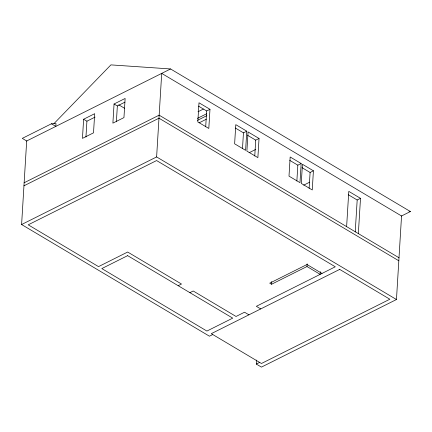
<?xml version="1.0" encoding="UTF-8"?>
<svg xmlns="http://www.w3.org/2000/svg" width="432" height="432" viewBox="0 0 432 432"><rect width="100%" height="100%" fill="white"/><g stroke="black" fill="none" stroke-linecap="round" stroke-linejoin="round"><path stroke-width="0.65" d="M212.765 334.541L209.444 336.199L21.6 224.527L26.681 140.983L170.559 68.958L410.4 211.545L401.355 216.07M83.624 119.232L82.453 138.38L93.517 132.84L94.689 113.692L83.624 119.232L86.918 121.187L95.072 117.104M85.952 137.036L86.918 121.187M114.059 103.993L112.887 123.142L123.952 117.601L125.123 98.453L114.059 103.993L117.353 105.953L124.924 102.163M116.386 121.802L117.353 105.953M21.6 224.527L156.622 156.935L161.703 73.391L401.544 215.978L396.463 299.522L261.441 367.114L256.316 364.063L256.559 360.072M205.691 126.819L206.658 110.97L209.979 109.307L208.807 128.455L197.824 121.927L198.995 102.778L209.979 109.307M242.487 148.694L243.459 132.845L246.78 131.188L245.608 150.336L234.625 143.802L235.791 124.654L246.78 131.188M254.756 155.99L255.728 140.141L259.043 138.478L257.877 157.626L246.888 151.097L248.06 131.949L259.043 138.478M322.007 273.434L306.995 264.514L269.735 283.165L271.566 284.251L271.728 281.583M296.865 181.019L297.837 165.175L301.158 163.512L299.986 182.66L288.997 176.132L290.169 156.983L301.158 163.512M309.134 188.314L310.1 172.465L313.421 170.807L312.25 189.95L301.266 183.422L302.438 164.273L313.421 170.807M271.566 284.251L306.979 266.522L307.141 263.855M320.323 271.69L320.161 274.358L306.979 266.522M346.626 226.627L348.786 191.376L360.504 198.342L358.344 233.593M355.228 231.93L357.183 200.005L360.504 198.342M53.973 123.611L110.905 64.886L170.559 68.958M51.435 123.784L55.825 126.392L55.998 123.584L51.435 123.784L22.291 138.37L26.908 141.118M24.127 182.763L159.149 115.171L398.99 257.758M23.944 185.809L158.987 118.206L398.833 260.788M197.991 111.769L203.402 109.058M197.365 118.406L206.777 113.697M197.429 120.382L206.842 115.668M199.152 122.818L206.312 119.232M249.156 152.717L255.771 149.407M303.718 185.155L309.728 182.147M178.173 285.692L181.494 284.029L127.667 252.029L98.523 266.62L28.215 224.824L156.595 160.558L335.286 266.787L256.343 306.31L260.734 308.923M189.891 292.658L193.207 290.995L236.05 316.467L244.534 312.217L248.929 314.831M256.316 364.063L259.637 362.405M409.061 211.453L410.4 211.545M348.257 194.697L357.183 200.005M198.563 106.159L206.658 110.97M235.364 128.034L243.459 132.845M247.633 135.329L255.728 140.141M289.742 160.364L297.837 165.175M302.006 167.654L310.1 172.465M118.735 104.814L124.492 108.232M156.622 156.935L396.463 299.522M127.64 255.652L101.817 268.58L206.906 331.058L232.729 318.13L127.64 255.652M339.682 269.401L211.302 333.666L261.468 363.49L389.848 299.225L339.682 269.401"/></g></svg>
